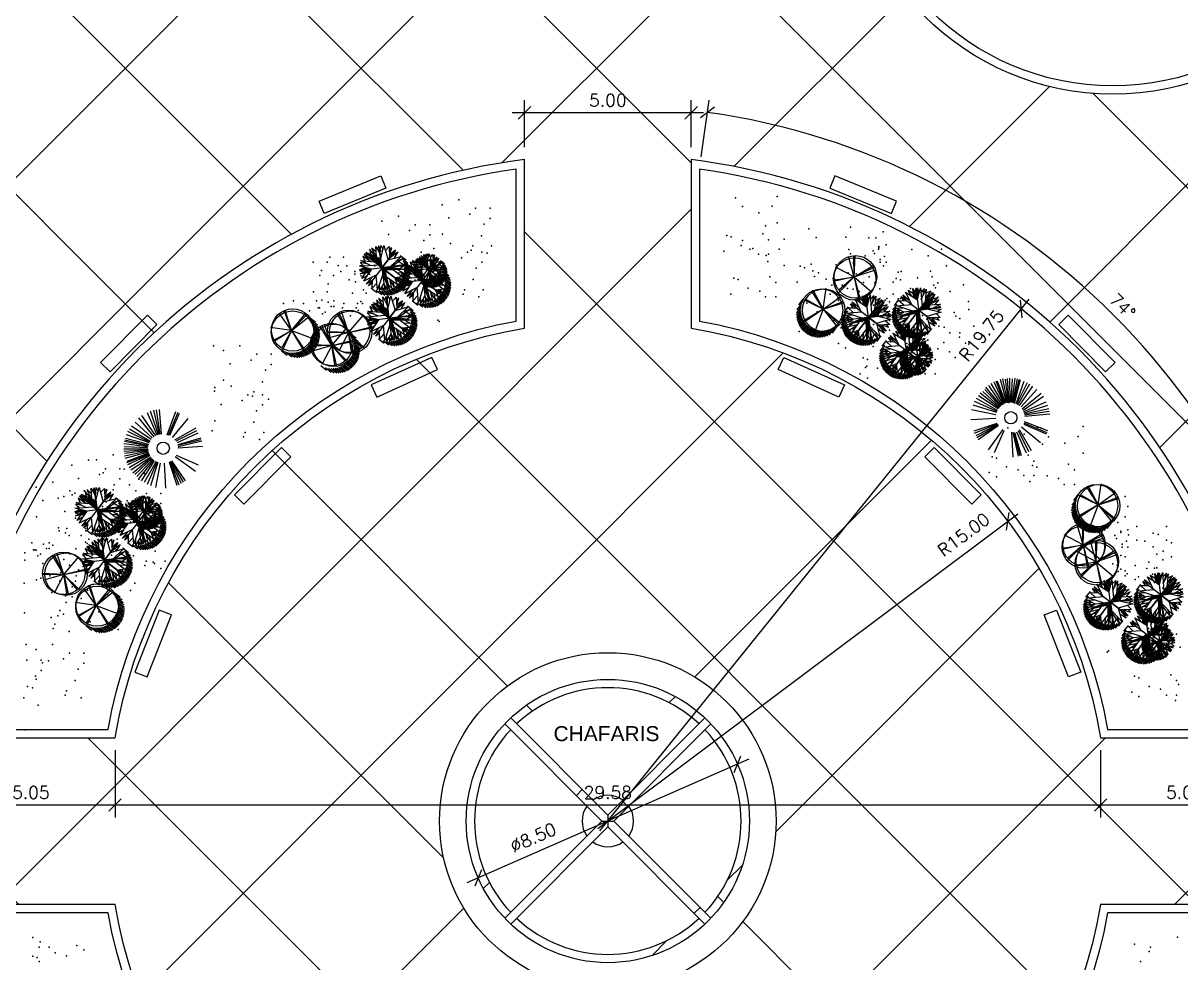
# Model space of a CAD drawing. Header units: millimetres. Extents: x 71 to 407, y 12 to 405.
# Drawn here: x 244.83 to 279.57, y 162.78 to 190.97 of the extents above; entities that cross this region are included whole.
import ezdxf

# ---------------------------------------------------------------- set-up
doc = ezdxf.new("R2010")
doc.units = ezdxf.units.MM
doc.header["$LTSCALE"] = 0.25
for name, color, linetype in [('BANCOS', 21, 'Continuous'), ('canteiro', 4, 'Continuous'), ('COTA', 240, 'Continuous'), ('GRAMA', 3, 'Continuous'), ('PISO-CONCRETO', 8, 'Continuous'), ('pisos-concreto', 9, 'Continuous'), ('TEXTO1', 7, 'Continuous')]:
    doc.layers.add(name, color=color, linetype=linetype)
doc.layers.add('PLANTS', color=3, linetype='Continuous', lineweight=25)
doc.layers.add('SHADOWS', color=108, linetype='Continuous', lineweight=25)
doc.styles.get("Standard").update_dxf_attribs({"font": 'romans.shx'})
doc.styles.add('TECHNICLIGHT', font='arial.ttf')
doc.dimstyles.new('250', dxfattribs={"dimscale": 2.5, "dimtxt": 0.15, "dimasz": 0.15, "dimexe": 0.15, "dimexo": 0.15, "dimgap": 0.075, "dimtad": 1, "dimzin": 4, "dimdsep": 46, "dimtxsty": 'Standard', "dimblk1": 'OBLIQUE', "dimblk2": 'OBLIQUE', "dimsah": 1, "dimcen": 0.09, "dimdle": 0.15, "dimclrd": 256, "dimclre": 256, "dimclrt": 7, "dimadec": 0, "dimazin": 0, "dimtfac": 1, "dimtmove": 2, "dimatfit": 3, "dimldrblk": 'ORIGIN', "dimfxl": 1, "dimtolj": 1, "dimtzin": 4, "dimlwd": -1, "dimarcsym": 0})
pattern_1 = [(45, (311.532, 147.1925), (-3.53553, 3.53553), []), (135, (311.532, 147.1925), (-3.53553, -3.53553), [])]

# ---------------------------------------------------------------- blocks, each defined once
blk = doc.blocks.new('B')
at = {"layer": 'BANCOS'}
blk.add_lwpolyline([(-1, 0), (1, 0), (1, 0.4), (-1, 0.4)], close=True, dxfattribs=at)
blk = doc.blocks.new('*X30')
at = {"color": 0}
for p, q in [((7.996, 13.281), (8.158, 13.281)), ((8.071, 13.25), (8.233, 13.25)), ((8.124, 13.219), (8.286, 13.219)), ((8.165, 13.188), (8.327, 13.188)), ((8.199, 13.156), (8.361, 13.156)), ((8.227, 13.125), (8.389, 13.125)), ((8.251, 13.094), (8.413, 13.094)), ((8.271, 13.062), (8.433, 13.062)), ((8.289, 13.031), (8.45, 13.031)), ((8.303, 13), (8.465, 13)), ((8.315, 12.969), (8.477, 12.969)), ((8.325, 12.938), (8.487, 12.938)), ((8.332, 12.906), (8.494, 12.906)), ((8.338, 12.875), (8.499, 12.875)), ((8.309, 12.625), (8.471, 12.625)), ((8.32, 12.656), (8.482, 12.656)), ((8.328, 12.688), (8.49, 12.688)), ((8.335, 12.719), (8.497, 12.719)), ((8.339, 12.75), (8.501, 12.75)), ((8.341, 12.844), (8.503, 12.844)), ((8.342, 12.812), (8.504, 12.812)), ((8.342, 12.781), (8.504, 12.781)), ((8.097, 12.375), (8.259, 12.375)), ((8.144, 12.406), (8.305, 12.406)), ((8.181, 12.438), (8.343, 12.438)), ((8.212, 12.469), (8.374, 12.469)), ((8.238, 12.5), (8.4, 12.5)), ((8.261, 12.531), (8.422, 12.531)), ((8.28, 12.562), (8.441, 12.562)), ((8.295, 12.594), (8.457, 12.594)), ((7.927, 12.312), (8.088, 12.312)), ((8.035, 12.344), (8.196, 12.344))]:
    blk.add_line(p, q, dxfattribs=at)
blk = doc.blocks.new('SHADOW1')
blk.add_blockref('*X30', (-7.842, -12.805))
blk = doc.blocks.new('T25C')
at = {"color": 251, "linetype": 'Continuous'}
for p, q in [((-0.246, 0.131), (-0.402, 0.306)), ((-0.402, 0.306), (-0.217, 0.224)), ((0.35, 0.363), (-0.354, -0.341)), ((-0.005, 0.012), (-0.352, 0.358)), ((-0.352, 0.358), (0.349, -0.343)), ((-0.351, 0.358), (-0.335, 0.277)), ((-0.217, 0.224), (-0.326, 0.388)), ((-0.326, 0.388), (-0.235, 0.347)), ((-0.148, 0.155), (-0.272, 0.428)), ((-0.272, 0.428), (-0.001, 0.231)), ((-0.175, 0.358), (-0.162, 0.481)), ((-0.162, 0.481), (-0.002, 0.288)), ((-0.101, 0.498), (-0.12, 0.431)), ((-0.047, 0.343), (-0.101, 0.498)), ((-0.002, 0.503), (-0.047, 0.343)), ((-0.003, 0.01), (-0.003, 0.503)), ((-0.003, 0.503), (-0.003, -0.486)), ((-0.003, 0.01), (0.35, 0.363)), ((-0.002, 0.288), (0.062, 0.504)), ((0.031, 0.399), (-0.002, 0.503)), ((-0.002, 0.231), (0.183, 0.472)), ((0.062, 0.504), (0.079, 0.336)), ((0.416, 0.282), (0.077, 0.009)), ((0.183, 0.472), (0.129, 0.142)), ((0.158, 0.317), (0.24, 0.446)), ((0.24, 0.446), (0.161, 0.173)), ((0.161, 0.173), (0.367, 0.345)), ((0.352, 0.365), (0.21, 0.344)), ((0.367, 0.345), (0.326, 0.238)), ((-0.5, 0.028), (-0.426, 0.061)), ((-0.228, 0.009), (-0.5, 0.028)), ((0.497, 0.009), (-0.498, 0.009)), ((-0.497, 0.073), (-0.148, 0.155)), ((-0.115, 0.009), (-0.497, 0.073)), ((-0.427, 0.022), (-0.495, 0.009)), ((-0.495, 0.009), (-0.291, -0.032)), ((-0.261, 0.128), (-0.475, 0.168)), ((-0.475, 0.168), (-0.385, 0.099)), ((-0.475, -0.149), (-0.228, 0.009)), ((-0.321, 0.215), (-0.454, 0.219)), ((-0.454, 0.219), (-0.261, 0.128)), ((-0.419, -0.266), (-0.115, 0.009)), ((-0.107, 0.016), (-0.027, 0.012)), ((-0.002, 0.009), (-0.005, 0.012)), ((-0.002, 0.009), (-0.003, 0.01)), ((-0.002, 0.009), (0.497, 0.009)), ((0.077, 0.009), (0.414, -0.268)), ((0.228, 0.13), (0.483, 0.129)), ((0.303, 0.191), (0.454, 0.212)), ((0.454, 0.212), (0.332, 0.13)), ((0.483, 0.129), (0.357, 0.009)), ((0.357, 0.009), (0.491, -0.075)), ((0.396, 0.046), (0.495, 0.059)), ((0.498, 0.011), (0.396, 0.046)), ((0.498, 0.005), (0.428, -0.028)), ((0.495, 0.059), (0.436, 0.084)), ((-0.291, -0.032), (-0.498, -0.042)), ((-0.498, -0.042), (-0.395, -0.098)), ((-0.239, -0.104), (-0.475, -0.149)), ((-0.324, -0.12), (-0.461, -0.187)), ((-0.461, -0.187), (-0.35, -0.204)), ((-0.167, -0.154), (-0.419, -0.266)), ((-0.219, -0.206), (-0.371, -0.327)), ((-0.371, -0.327), (-0.324, -0.224)), ((-0.302, -0.39), (-0.219, -0.206)), ((-0.159, -0.253), (-0.302, -0.39)), ((-0.141, -0.471), (-0.167, -0.154)), ((-0.003, -0.195), (-0.141, -0.471)), ((0.219, -0.439), (-0.003, -0.195)), ((0.414, -0.268), (0.097, -0.09)), ((0.097, -0.09), (0.219, -0.439)), ((0.491, -0.075), (0.195, -0.088)), ((0.386, -0.307), (0.238, -0.231)), ((0.238, -0.231), (0.263, -0.415)), ((0.469, -0.158), (0.278, -0.085)), ((0.278, -0.085), (0.442, -0.221)), ((0.28, -0.193), (0.386, -0.307)), ((0.442, -0.221), (0.327, -0.198)), ((0.376, -0.08), (0.469, -0.158)), ((-0.354, -0.342), (-0.265, -0.307)), ((-0.21, -0.449), (-0.225, -0.316)), ((-0.154, -0.316), (-0.21, -0.449)), ((-0.057, -0.488), (-0.05, -0.288)), ((-0.003, -0.336), (-0.057, -0.488)), ((0.101, -0.48), (-0.003, -0.336)), ((0.035, -0.388), (-0.003, -0.491)), ((0.117, -0.327), (0.101, -0.48)), ((0.263, -0.415), (0.174, -0.31)), ((0.35, -0.345), (0.251, -0.322)), ((0.251, -0.322), (0.321, -0.372)), ((0.321, -0.372), (0.257, -0.367)), ((0.319, -0.273), (0.35, -0.345))]:
    blk.add_line(p, q, dxfattribs=at)
at = {"color": 122, "linetype": 'Continuous'}
for p, q in [((0.129, 0.142), (0.416, 0.282)), ((-0.151, 0.142), (-0.44, 0.072)), ((-0.44, 0.072), (-0.107, 0.016)), ((-0.149, 0.13), (-0.377, 0.076)), ((-0.377, 0.076), (-0.116, 0.022)), ((-0.144, 0.113), (-0.32, 0.075)), ((-0.32, 0.075), (-0.079, 0.028)), ((-0.144, 0.098), (-0.263, 0.078)), ((-0.263, 0.078), (-0.099, 0.041)), ((-0.144, 0.086), (-0.21, 0.076)), ((-0.21, 0.076), (-0.122, 0.057)), ((-0.142, 0.075), (-0.162, 0.07)), ((-0.029, 0.018), (-0.151, 0.142)), ((-0.027, 0.012), (-0.149, 0.13)), ((-0.062, 0.017), (-0.144, 0.113)), ((-0.079, 0.028), (-0.144, 0.098)), ((-0.099, 0.041), (-0.144, 0.086)), ((-0.122, 0.057), (-0.142, 0.075)), ((-0.116, 0.022), (-0.062, 0.017)), ((0.012, 0.003), (0.108, -0.087)), ((0.02, 0.015), (0.145, 0.144)), ((0.075, 0.003), (0.025, 0.001)), ((0.025, 0.001), (0.109, -0.084)), ((0.028, 0.014), (0.151, 0.133)), ((0.07, 0.013), (0.028, 0.014)), ((0.049, 0.02), (0.152, 0.126)), ((0.07, 0.019), (0.049, 0.02)), ((0.236, 0.164), (0.065, 0.021)), ((0.065, 0.021), (0.154, 0.12)), ((0.344, 0.235), (0.07, 0.013)), ((0.301, 0.205), (0.07, 0.019)), ((0.363, -0.232), (0.075, 0.003)), ((0.193, 0.136), (0.109, 0.062)), ((0.109, 0.062), (0.15, 0.115)), ((0.145, 0.144), (0.344, 0.235)), ((0.151, 0.133), (0.301, 0.205)), ((0.152, 0.126), (0.236, 0.164)), ((0.154, 0.12), (0.193, 0.136)), ((-0.35, -0.303), (-0.214, -0.184)), ((-0.338, -0.281), (-0.254, -0.21)), ((-0.32, -0.237), (-0.338, -0.281)), ((-0.214, -0.184), (-0.32, -0.237)), ((-0.254, -0.21), (-0.315, -0.248)), ((-0.274, -0.353), (-0.208, -0.218)), ((-0.167, -0.244), (-0.274, -0.353)), ((-0.244, -0.307), (-0.207, -0.226)), ((-0.172, -0.239), (-0.244, -0.307)), ((-0.183, -0.235), (-0.224, -0.281)), ((-0.224, -0.281), (-0.209, -0.239)), ((-0.195, -0.235), (-0.211, -0.25)), ((-0.21, -0.214), (-0.167, -0.168)), ((-0.209, -0.239), (-0.195, -0.228)), ((-0.208, -0.218), (-0.179, -0.196)), ((-0.207, -0.226), (-0.19, -0.214)), ((-0.195, -0.228), (-0.195, -0.235)), ((-0.19, -0.214), (-0.183, -0.235)), ((-0.179, -0.196), (-0.172, -0.239)), ((-0.167, -0.168), (-0.167, -0.244)), ((0.075, -0.005), (0.048, -0.006)), ((0.048, -0.006), (0.116, -0.08)), ((0.079, -0.012), (0.062, -0.016)), ((0.062, -0.016), (0.12, -0.078)), ((0.078, -0.02), (0.072, -0.025)), ((0.072, -0.025), (0.128, -0.076)), ((0.3, -0.189), (0.075, -0.005)), ((0.171, -0.101), (0.078, -0.02)), ((0.225, -0.14), (0.079, -0.012)), ((0.108, -0.087), (0.363, -0.232)), ((0.109, -0.084), (0.3, -0.189)), ((0.116, -0.08), (0.225, -0.14)), ((0.12, -0.078), (0.171, -0.101))]:
    blk.add_line(p, q, dxfattribs=at)
blk = doc.blocks.new('T41')
at = {"color": 86, "linetype": 'Continuous'}
for p, q in [((0.004, 0.005), (-0.195, 0.432)), ((0.004, 0.005), (-0.082, 0.469)), ((0.004, 0.005), (-0.054, 0.475)), ((0.004, 0.005), (0.382, 0.324)), ((0.004, 0.005), (0.407, 0.292)), ((0.004, 0.005), (-0.443, 0.154)), ((-0.442, -0.144), (0.004, 0.005)), ((0.004, 0.005), (-0.435, -0.172)), ((0.004, 0.005), (-0.285, -0.343)), ((0.004, 0.005), (-0.285, -0.401)), ((0.004, 0.005), (0.442, 0.238)), ((0.004, 0.005), (0.437, -0.256)), ((0.004, 0.005), (0.212, -0.469)), ((0.004, 0.005), (0.186, -0.48))]:
    blk.add_line(p, q, dxfattribs=at)
at = {"color": 3, "linetype": 'Continuous'}
for centre in [(0.018, -0.039), (0.029, 0.01)]:
    blk.add_circle(centre, 0.472, dxfattribs=at)
blk = doc.blocks.new('T34A')
at = {"color": 91, "linetype": 'Continuous'}
for p, q in [((-0.076, 0.182), (-0.233, 0.446)), ((-0.071, 0.189), (-0.207, 0.461)), ((-0.056, 0.186), (-0.181, 0.472)), ((-0.053, 0.193), (-0.15, 0.492)), ((-0.044, 0.198), (-0.124, 0.494)), ((0.018, 0.205), (0.023, 0.524)), ((0.068, 0.202), (0.148, 0.506)), ((0.095, 0.188), (0.207, 0.48)), ((0.109, 0.186), (0.251, 0.463)), ((-0.126, 0.129), (-0.369, 0.33)), ((0.119, 0.18), (0.286, 0.434)), ((0.14, 0.169), (0.32, 0.409)), ((0.149, 0.157), (0.353, 0.383)), ((0.159, 0.148), (0.371, 0.351)), ((0.169, 0.137), (0.396, 0.324)), ((0.177, 0.128), (0.422, 0.307)), ((-0.14, 0.116), (-0.411, 0.253)), ((0.182, 0.118), (0.442, 0.269)), ((0.191, 0.1), (0.463, 0.238)), ((0.198, 0.081), (0.491, 0.171)), ((0.199, 0.089), (0.481, 0.2)), ((0.206, 0.067), (0.489, 0.154)), ((-0.166, 0.022), (-0.48, 0.023)), ((-0.171, 0.005), (-0.474, -0.047)), ((0.203, 0.026), (0.516, 0.027)), ((0.21, 0.054), (0.509, 0.116)), ((0.21, 0.042), (0.513, 0.088)), ((0.211, 0), (0.507, -0.033)), ((0.213, 0.015), (0.516, -0.002)), ((0.215, 0.035), (0.51, 0.052)), ((-0.172, -0.018), (-0.467, -0.085)), ((-0.169, -0.009), (-0.463, -0.064)), ((-0.166, -0.045), (-0.435, -0.148)), ((-0.15, -0.065), (-0.42, -0.18)), ((-0.137, -0.078), (-0.412, -0.215)), ((-0.107, -0.112), (-0.319, -0.339)), ((-0.074, -0.141), (-0.214, -0.414)), ((-0.058, -0.144), (-0.197, -0.424)), ((0.103, -0.145), (0.263, -0.411)), ((0.121, -0.134), (0.303, -0.384)), ((0.148, -0.124), (0.352, -0.333)), ((0.163, -0.103), (0.399, -0.287)), ((0.177, -0.08), (0.43, -0.25)), ((0.187, -0.069), (0.449, -0.22)), ((0.188, -0.061), (0.47, -0.179)), ((0.195, -0.041), (0.486, -0.136)), ((0.205, -0.03), (0.495, -0.117)), ((0.208, -0.022), (0.502, -0.097)), ((0.213, -0.012), (0.511, -0.068)), ((-0.042, -0.149), (-0.171, -0.435)), ((0.027, -0.16), (0.036, -0.476)), ((0.044, -0.163), (0.072, -0.471)), ((0.055, -0.158), (0.106, -0.468)), ((0.069, -0.154), (0.147, -0.461)), ((0.084, -0.152), (0.189, -0.442))]:
    blk.add_line(p, q, dxfattribs=at)
at = {"color": 1, "linetype": 'Continuous'}
blk.add_circle((0.018, 0.017), 0.0777, dxfattribs=at)
blk = doc.blocks.new('_OBLIQUE')
at = {"color": 0, "linetype": 'ByBlock'}
blk.add_line((-0.5, -0.5), (0.5, 0.5), dxfattribs=at)
blk = doc.blocks.new('*D44')
at = {"layer": 'COTA', "lineweight": -2}
for p, q in [((242.532, 169.161), (242.532, 167.143)), ((247.585, 169.161), (247.585, 167.143))]:
    blk.add_line(p, q, dxfattribs=at)
at = {"layer": 'COTA'}
blk.add_line((242.157, 167.518), (247.96, 167.518), dxfattribs=at)
at = {"layer": 'DEFPOINTS', "color": 0}
for p in [(242.532, 169.536), (247.585, 169.536), (247.585, 167.518)]:
    blk.add_point(p, dxfattribs=at)
at = {"layer": 'COTA', "xscale": 0.375, "yscale": 0.375, "zscale": 0.375, "rotation": 180}
blk.add_blockref('_OBLIQUE', (242.532, 167.518), dxfattribs=at)
at = {"layer": 'COTA', "xscale": 0.375, "yscale": 0.375, "zscale": 0.375}
blk.add_blockref('_OBLIQUE', (247.585, 167.518), dxfattribs=at)
at = {"layer": 'COTA', "color": 7, "insert": (245.058, 167.893), "char_height": 0.375, "attachment_point": 5}
blk.add_mtext('\\A1;5.05', dxfattribs=at)
blk = doc.blocks.new('_Origin')
at = {"color": 0, "linetype": 'ByBlock', "lineweight": -2}
blk.add_line((0, 0), (-1, 0), dxfattribs=at)
blk.add_circle((0, 0), 0.5, dxfattribs=at)
blk = doc.blocks.new('*D45')
at = {"layer": 'COTA', "lineweight": -2}
for p, q in [((247.585, 169.161), (247.585, 167.143)), ((277.165, 169.161), (277.165, 167.143))]:
    blk.add_line(p, q, dxfattribs=at)
at = {"layer": 'COTA'}
blk.add_line((247.21, 167.518), (277.54, 167.518), dxfattribs=at)
at = {"layer": 'DEFPOINTS', "color": 0}
for p in [(247.585, 169.536), (277.165, 169.536), (277.165, 167.518)]:
    blk.add_point(p, dxfattribs=at)
at = {"layer": 'COTA', "xscale": 0.375, "yscale": 0.375, "zscale": 0.375, "rotation": 180}
blk.add_blockref('_OBLIQUE', (247.585, 167.518), dxfattribs=at)
at = {"layer": 'COTA', "xscale": 0.375, "yscale": 0.375, "zscale": 0.375}
blk.add_blockref('_OBLIQUE', (277.165, 167.518), dxfattribs=at)
at = {"layer": 'COTA', "color": 7, "insert": (262.375, 167.893), "char_height": 0.375, "attachment_point": 5}
blk.add_mtext('\\A1;29.58', dxfattribs=at)
blk = doc.blocks.new('*D46')
at = {"layer": 'COTA', "lineweight": -2}
for p, q in [((277.165, 169.161), (277.165, 167.143)), ((282.218, 169.161), (282.218, 167.143))]:
    blk.add_line(p, q, dxfattribs=at)
at = {"layer": 'COTA'}
blk.add_line((276.79, 167.518), (282.593, 167.518), dxfattribs=at)
at = {"layer": 'DEFPOINTS', "color": 0}
for p in [(277.165, 169.536), (282.218, 169.536), (282.218, 167.518)]:
    blk.add_point(p, dxfattribs=at)
at = {"layer": 'COTA', "xscale": 0.375, "yscale": 0.375, "zscale": 0.375, "rotation": 180}
blk.add_blockref('_OBLIQUE', (277.165, 167.518), dxfattribs=at)
at = {"layer": 'COTA', "xscale": 0.375, "yscale": 0.375, "zscale": 0.375}
blk.add_blockref('_OBLIQUE', (282.218, 167.518), dxfattribs=at)
at = {"layer": 'COTA', "color": 7, "insert": (279.692, 167.893), "char_height": 0.375, "attachment_point": 5}
blk.add_mtext('\\A1;5.05', dxfattribs=at)
blk = doc.blocks.new('*D103')
at = {"layer": 'COTA'}
blk.add_line((262.139, 166.744), (275.021, 182.691), dxfattribs=at)
at = {"layer": 'DEFPOINTS', "color": 0}
for p in [(274.785, 182.4), (262.375, 167.036)]:
    blk.add_point(p, dxfattribs=at)
at = {"layer": 'COTA', "xscale": 0.375, "yscale": 0.375, "zscale": 0.375, "rotation": 51.07032603666038}
blk.add_blockref('_OBLIQUE', (274.785, 182.4), dxfattribs=at)
at = {"layer": 'COTA', "color": 7, "insert": (273.591, 181.606), "char_height": 0.375, "attachment_point": 5, "rotation": 51.0703}
blk.add_mtext('\\A1;R19.75', dxfattribs=at)
blk = doc.blocks.new('*D104')
at = {"layer": 'COTA'}
blk.add_line((262.075, 166.811), (274.681, 176.253), dxfattribs=at)
at = {"layer": 'DEFPOINTS', "color": 0}
for p in [(274.381, 176.028), (262.375, 167.036)]:
    blk.add_point(p, dxfattribs=at)
at = {"layer": 'COTA', "xscale": 0.375, "yscale": 0.375, "zscale": 0.375, "rotation": 36.8335396063968}
blk.add_blockref('_OBLIQUE', (274.381, 176.028), dxfattribs=at)
at = {"layer": 'COTA', "color": 7, "insert": (273.054, 175.628), "char_height": 0.375, "attachment_point": 5, "rotation": 36.8335}
blk.add_mtext('\\A1;R15.00', dxfattribs=at)
blk = doc.blocks.new('*D105')
at = {"layer": 'COTA'}
blk.add_line((266.611, 168.893), (258.139, 165.178), dxfattribs=at)
at = {"layer": 'DEFPOINTS', "color": 0}
for p in [(266.267, 168.742), (258.483, 165.329)]:
    blk.add_point(p, dxfattribs=at)
at = {"layer": 'COTA', "xscale": 0.375, "yscale": 0.375, "zscale": 0.375}
for p, rotation in [((266.267, 168.742), 23.67555963616519), ((258.483, 165.329), 203.6755596361652)]:
    blk.add_blockref('_OBLIQUE', p, dxfattribs=dict(at, rotation=rotation))
at = {"layer": 'COTA', "color": 7, "insert": (260.134, 166.54), "char_height": 0.375, "attachment_point": 5, "rotation": 23.6756}
blk.add_mtext('\\A1;∅8.50', dxfattribs=at)
blk = doc.blocks.new('*D113')
at = {"layer": 'COTA'}
for p, q in [((265.177, 186.965), (265.417, 188.667)), ((282.304, 169.838), (284.006, 170.077))]:
    blk.add_line(p, q, dxfattribs=at)
blk.add_arc((262.375, 167.036), 21.469, 8.0039, 81.9961, dxfattribs=at)
at = {"layer": 'DEFPOINTS', "color": 0}
for p in [(265.125, 186.593), (280.448, 178.624), (281.933, 169.786), (262.375, 167.036)]:
    blk.add_point(p, dxfattribs=at)
at = {"layer": 'COTA', "xscale": 0.375, "yscale": 0.375, "zscale": 0.375}
for p, rotation in [((265.364, 188.295), 171.9960999836703), ((283.635, 170.025), 278.0039000163299)]:
    blk.add_blockref('_OBLIQUE', p, dxfattribs=dict(at, rotation=rotation))
at = {"layer": 'COTA', "color": 7, "insert": (277.821, 182.482), "char_height": 0.375, "attachment_point": 5, "rotation": 315}
blk.add_mtext('\\A1;74°', dxfattribs=at)
blk = doc.blocks.new('*D114')
at = {"layer": 'COTA'}
for p, q in [((282.304, 164.233), (284.006, 163.994)), ((265.177, 147.107), (265.417, 145.405))]:
    blk.add_line(p, q, dxfattribs=at)
blk.add_arc((262.375, 167.036), 21.469, 278.0039, 351.9961, dxfattribs=at)
at = {"layer": 'DEFPOINTS', "color": 0}
for p in [(262.375, 167.036), (281.933, 164.286), (273.963, 148.963), (265.125, 147.478)]:
    blk.add_point(p, dxfattribs=at)
at = {"layer": 'COTA', "xscale": 0.375, "yscale": 0.375, "zscale": 0.375}
for p, rotation in [((283.635, 164.046), 81.99609998367006), ((265.364, 145.776), 188.0039000163298)]:
    blk.add_blockref('_OBLIQUE', p, dxfattribs=dict(at, rotation=rotation))
at = {"layer": 'COTA', "color": 7, "insert": (277.291, 152.12), "char_height": 0.375, "attachment_point": 5, "rotation": 45}
blk.add_mtext('\\A1;74°', dxfattribs=at)
blk = doc.blocks.new('*D116')
at = {"layer": 'COTA', "lineweight": -2}
for p, q in [((259.875, 187.254), (259.875, 188.66)), ((264.875, 187.254), (264.875, 188.66))]:
    blk.add_line(p, q, dxfattribs=at)
at = {"layer": 'COTA'}
blk.add_line((265.25, 188.285), (259.5, 188.285), dxfattribs=at)
at = {"layer": 'DEFPOINTS', "color": 0}
for p in [(259.875, 188.285), (259.875, 186.879), (264.875, 186.879)]:
    blk.add_point(p, dxfattribs=at)
at = {"layer": 'COTA', "xscale": 0.375, "yscale": 0.375, "zscale": 0.375, "rotation": 180}
blk.add_blockref('_OBLIQUE', (259.875, 188.285), dxfattribs=at)
at = {"layer": 'COTA', "xscale": 0.375, "yscale": 0.375, "zscale": 0.375}
blk.add_blockref('_OBLIQUE', (264.875, 188.285), dxfattribs=at)
at = {"layer": 'COTA', "color": 7, "insert": (262.375, 188.66), "char_height": 0.375, "attachment_point": 5}
blk.add_mtext('\\A1;5.00', dxfattribs=at)

msp = doc.modelspace()

# ---------------------------------------------------------------- hatches: boundary and pattern name
at = {"layer": 'PISO-CONCRETO'}
h = msp.add_hatch(dxfattribs=at)
h.set_pattern_fill('_USER', color=256, scale=0.5, style=0, double=1, pattern_type=0)
h.set_pattern_definition([(0, (311.53186, 147.1925), (0, 0.5), []), (90, (311.53186, 147.1925), (-0.5, 3e-17), [])])
edge = h.paths.add_edge_path()
edge.add_arc((378.032, 149.693), 7.5, 270, 360)
edge.add_line((385.532, 149.693), (385.532, 253.993))
edge.add_arc((378.032, 253.993), 7.5, 0, 90)
edge.add_line((378.032, 261.493), (245.032, 261.493))
edge.add_arc((245.032, 253.993), 7.5, 90, 180)
edge.add_line((237.532, 253.993), (237.532, 149.693))
edge.add_arc((245.032, 149.693), 7.5, 180, 270)
edge.add_line((245.032, 142.193), (378.032, 142.193))
edge = h.paths.add_edge_path(flags=16)
edge.add_arc((378.032, 149.693), 2.5, 270, 360)
edge.add_line((380.532, 149.693), (380.532, 253.993))
edge.add_arc((378.032, 253.993), 2.5, 0, 90)
edge.add_line((378.032, 256.493), (245.032, 256.493))
edge.add_arc((245.032, 253.993), 2.5, 90, 180)
edge.add_line((242.532, 253.993), (242.532, 149.693))
edge.add_arc((245.032, 149.693), 2.5, 180, 270)
edge.add_line((245.032, 147.193), (378.032, 147.193))
at = {"layer": 'pisos-concreto'}
h = msp.add_hatch(dxfattribs=at)
h.set_pattern_fill('_USER', color=256, scale=5, angle=45, style=0, double=1, pattern_type=0)
h.set_pattern_definition(pattern_1)
h.paths.add_polyline_path([(363.032, 221.702, 0.319198), (375.322, 233.993), (380.375, 233.993, -0.170799), (374.437, 222.118), (380.532, 222.118), (380.532, 253.993, 0.414214), (378.032, 256.493), (372.338, 256.493), (372.338, 252.636, -0.206358), (380.375, 238.993), (375.322, 238.993, 0.319198), (363.032, 251.283), (363.032, 256.336, -0.127213), (372.338, 252.636), (372.338, 256.493), (360.532, 256.493), (360.532, 241.543, -0.414214), (365.582, 236.493, -1), (355.482, 236.493, -0.414214), (360.532, 241.543), (360.532, 256.493), (351.754, 256.493), (351.754, 254.463, -0.082452), (358.032, 256.336), (358.032, 251.283, 0.319198), (345.742, 238.993), (340.689, 238.993, -0.252967), (351.754, 254.463), (351.754, 256.493), (331.826, 256.493), (331.826, 251.961, -0.378826), (335.557, 247.743, -1), (327.057, 247.743, -0.450509), (331.826, 251.961), (331.826, 256.493), (321.925, 256.493, 0.098776), (308.175, 253.329), (308.175, 247.753, -0.068045), (316.048, 250.725), (316.717, 247.8, -0.014968), (318.365, 248.126), (318.858, 245.167, 0.182114), (303.573, 236.304), (301.25, 238.202, -0.014968), (302.351, 239.47), (300.145, 241.504, -0.082452), (308.175, 247.753), (308.175, 253.329, 0.161455), (291.463, 237.972), (272.943, 256.493), (251.768, 256.493, -0.220092), (258.808, 253.236), (256.902, 251.618, 1), (246.634, 242.894), (244.729, 241.276, -0.177903), (242.532, 247.256), (242.532, 229.122), (244.735, 229.122), (244.144, 229.712), (264.863, 250.43), (289.611, 225.681), (268.893, 204.963), (244.735, 229.122), (242.532, 229.122), (242.532, 200.011), (245.379, 200.011, -0.094039), (245.032, 201.843, -1), (255.032, 201.843, -0.094039), (254.684, 200.011), (270.186, 200.011, -0.657735), (284.878, 200.011), (290.14, 200.011, 0.135728), (286.72, 206.039), (290.256, 209.574, -0.493239), (286.532, 181.254), (284.032, 185.584, 0.335111), (290.14, 200.011), (284.878, 200.011, -0.102155), (285.532, 196.843, -1), (269.532, 196.843, -0.102155), (270.186, 200.011), (254.684, 200.011, -0.681016), (245.379, 200.011), (242.532, 200.011), (242.532, 183.595), (251.16, 183.595, -0.118042), (259.875, 186.879), (259.875, 183.595), (264.875, 183.595), (264.875, 186.879, -0.342564), (282.218, 169.536), (277.165, 169.536, 0.319198), (264.875, 181.826), (264.875, 183.595), (259.875, 183.595), (259.875, 181.826, 0.319198), (247.585, 169.536), (242.532, 169.536), (242.532, 164.536), (247.585, 164.536, 0.319198), (259.875, 152.245), (259.875, 147.193), (264.875, 147.193), (264.875, 152.245, 0.319198), (277.165, 164.536), (282.218, 164.536, -0.168261), (276.422, 152.799), (276.422, 147.193), (301.532, 147.193), (301.532, 167.193), (306.532, 167.193), (306.532, 147.193), (316.532, 147.193), (316.532, 167.193), (321.532, 167.193), (321.532, 147.193), (343.532, 147.193), (343.532, 152.193), (347.155, 152.193), (347.155, 157.666), (345.594, 157.193, -0.243304), (348.934, 175.263), (352.507, 171.69, 0.232179), (350.379, 158.644), (347.155, 157.666), (347.155, 152.193), (349.532, 152.193), (349.532, 147.193), (359.532, 147.193), (359.532, 152.193), (365.532, 152.193), (365.532, 147.193), (378.032, 147.193, 0.414214), (380.532, 149.693), (380.532, 152.193), (375.532, 152.193), (375.532, 158.193), (380.532, 158.193), (380.532, 168.193), (375.532, 168.193), (375.532, 174.193), (380.532, 174.193), (380.532, 180.968), (372.265, 180.968), (370.532, 176.833, 0.259311), (356.042, 175.226), (352.469, 178.799, -0.27058), (372.465, 181.445), (372.265, 180.968), (380.532, 180.968), (380.532, 194.343), (363.032, 194.343), (363.032, 199.343), (380.532, 199.343), (380.532, 204.343), (363.032, 204.343), (363.032, 209.343), (380.532, 209.343), (380.532, 222.118), (374.437, 222.118, -0.16227), (363.032, 216.649)])
h.paths.add_polyline_path([(267.425, 167.036, -1), (257.325, 167.036, -1)], flags=16)
h.paths.add_polyline_path([(266.625, 167.036, -1), (258.125, 167.036, -1)], flags=0)
h.paths.add_polyline_path([(265.29, 169.774, -0.396021), (265.29, 164.297), (262.552, 167.036), (262.375, 167.036), (262.375, 166.859), (265.114, 164.12, -0.396021), (259.636, 164.12), (262.375, 166.859), (262.375, 167.036), (262.198, 167.036), (259.46, 164.297, -0.396021), (259.46, 169.774), (262.198, 167.036), (262.375, 167.036), (262.375, 167.212), (259.636, 169.951, -0.396021), (265.114, 169.951), (262.375, 167.212), (262.375, 167.036), (262.552, 167.036)], flags=0)
h = msp.add_hatch(dxfattribs=at)
h.set_pattern_fill('_USER', color=256, scale=5, angle=45, style=0, double=1, pattern_type=0)
h.set_pattern_definition(pattern_1)
h.paths.add_polyline_path([(251.16, 183.595), (242.532, 183.595), (242.532, 169.536, -0.215796)])
h = msp.add_hatch(dxfattribs=at)
h.set_pattern_fill('_USER', color=256, scale=5, angle=45, style=0, double=1, pattern_type=0)
h.set_pattern_definition(pattern_1)
h.paths.add_polyline_path([(242.532, 164.536), (242.532, 149.693, 0.414214), (245.032, 147.193), (259.875, 147.193, -0.342564)])
h.paths.add_polyline_path([(276.422, 152.799, -0.164804), (264.875, 147.193), (276.422, 147.193)])

# ---------------------------------------------------------------- linework, layer by layer
for p, q in [((259.283, 169.951), (262.198, 167.036)), ((259.459, 170.128), (262.375, 167.212)), ((262.375, 167.212), (265.291, 170.128)), ((262.552, 167.036), (265.467, 169.951)), ((262.375, 167.212), (262.375, 166.859)), ((259.283, 164.12), (262.198, 167.036)), ((259.459, 163.943), (262.375, 166.859)), ((262.198, 167.036), (262.552, 167.036)), ((262.375, 166.859), (265.291, 163.943)), ((262.552, 167.036), (265.467, 164.12))]:
    msp.add_line(p, q)
for radius in [5.05, 4.25]:
    msp.add_circle((262.375, 167.036), radius)
for radius, start, end in [(4, 46.7908, 133.2092), (4, 136.7908, 223.2092), (4, 316.7908, 43.2092), (0.772, 144.3187, 215.6813), (0.772, 54.3187, 125.6813), (0.772, 324.3187, 35.6813), (0.772, 234.3187, 305.6813), (4, 226.7908, 313.2092)]:
    msp.add_arc((262.375, 167.036), radius, start, end)
at = {"layer": 'canteiro'}
for points in [[(259.875, 181.826), (259.875, 186.879, 0.342564), (242.532, 169.536), (247.585, 169.536, -0.319198)], [(259.625, 182.036), (259.625, 186.593, 0.334557), (242.817, 169.786), (247.375, 169.786, -0.311572)], [(264.875, 186.879), (264.875, 181.826, -0.319198), (277.165, 169.536), (282.218, 169.536, 0.342564)], [(265.125, 186.593), (265.125, 182.036, -0.311572), (277.375, 169.786), (281.933, 169.786, 0.334557)], [(247.585, 164.536), (242.532, 164.536, 0.342564), (259.875, 147.193), (259.875, 152.245, -0.319198)], [(282.218, 164.536), (277.165, 164.536, -0.319198), (264.875, 152.245), (264.875, 147.193, 0.342564)], [(247.375, 164.286), (242.817, 164.286, 0.334557), (259.625, 147.478), (259.625, 152.036, -0.311572)], [(281.933, 164.286), (277.375, 164.286, -0.311572), (265.125, 152.036), (265.125, 147.478, 0.334557)]]:
    msp.add_lwpolyline(points, format="xyb", close=True, dxfattribs=at)
for radius in [8, 7.75]:
    msp.add_circle((277.532, 196.843), radius, dxfattribs=at)
at = {"layer": 'GRAMA', "linetype": 'Continuous'}
for p in [(257.901, 185.676), (266.203, 185.733), (267.456, 185.777), (257.404, 185.528), (258.235, 185.246), (258.408, 185.419), (258.842, 185.419), (266.419, 185.473), (266.91, 185.28), (267.307, 185.479), (255.593, 185.034), (256.09, 185.183), (256.597, 184.926), (257.03, 184.926), (257.603, 185.13), (258.668, 184.943), (258.842, 185.116), (267.109, 184.894), (267.456, 184.982), (269.663, 184.852), (255.792, 184.637), (256.423, 184.752), (257.03, 184.622), (257.411, 184.639), (258.582, 184.596), (265.943, 184.606), (266.073, 184.562), (267.026, 184.649), (268.409, 184.807), (268.625, 184.547), (269.514, 184.553), (270.207, 184.538), (270.423, 184.538), (270.64, 184.711), (256.857, 184.449), (257.157, 184.211), (257.654, 184.36), (258.278, 184.163), (258.321, 184.293), (258.885, 184.293), (266.376, 184.302), (266.416, 184.451), (266.633, 184.191), (266.723, 184.215), (267.199, 184.475), (267.521, 184.197), (267.67, 184.496), (269.611, 184.184), (270.499, 184.191), (270.51, 184.277), (270.51, 184.234), (270.727, 184.321), (271.503, 184.184), (272.391, 184.191), (254.032, 183.948), (254.444, 183.948), (255.599, 184.146), (256.77, 184.102), (257.356, 183.814), (257.988, 183.929), (258.161, 184.103), (258.595, 184.103), (258.755, 184.076), (265.856, 184.129), (266.896, 184.042), (267.124, 183.999), (267.18, 183.826), (267.199, 184.042), (269.663, 184.057), (270.102, 183.992), (270.337, 184.147), (270.38, 184.061), (270.553, 183.887), (270.683, 183.974), (271.994, 183.992), (253.535, 183.8), (253.782, 183.553), (253.947, 183.8), (254.279, 183.702), (254.365, 183.518), (254.539, 183.691), (254.777, 183.518), (254.95, 183.691), (254.972, 183.691), (255.384, 183.691), (256.467, 183.669), (256.51, 183.799), (256.725, 183.553), (256.775, 183.752), (256.944, 183.582), (257.074, 183.799), (257.122, 183.702), (257.339, 183.763), (258.421, 183.626), (258.595, 183.799), (267.67, 183.701), (268.149, 183.68), (268.279, 183.637), (268.48, 183.739), (268.532, 183.541), (268.697, 183.479), (269.232, 183.723), (269.405, 183.55), (269.585, 183.485), (269.734, 183.784), (270.553, 183.8), (270.648, 183.694), (270.727, 183.8), (271.086, 183.499), (271.174, 183.526), (272.062, 183.532), (272.54, 183.694), (253.734, 183.402), (253.981, 183.155), (254.145, 183.402), (254.612, 183.271), (254.786, 183.444), (254.799, 183.215), (254.972, 183.388), (255.21, 183.215), (255.219, 183.444), (255.219, 183.141), (255.384, 183.388), (256.594, 183.266), (256.626, 183.354), (257.164, 183.323), (258.335, 183.279), (266.156, 183.324), (266.286, 183.281), (267.239, 183.367), (267.413, 183.194), (268.062, 183.203), (268.582, 183.376), (268.929, 183.29), (269.102, 183.116), (269.134, 183.317), (269.188, 183.287), (269.264, 183.274), (269.405, 183.116), (269.832, 183.455), (270.049, 183.194), (270.217, 183.36), (270.391, 183.187), (270.937, 183.201), (271.027, 183.317), (271.157, 183.274), (271.665, 183.333), (272.11, 183.36), (272.162, 183.114), (272.283, 183.187), (273.05, 183.12), (253.541, 182.911), (253.953, 182.911), (254.712, 182.868), (255.046, 182.968), (255.124, 182.868), (258.031, 182.846), (258.074, 182.976), (258.638, 182.976), (266.07, 182.847), (266.59, 183.02), (266.936, 182.934), (269.047, 182.84), (269.567, 183.014), (269.734, 182.989), (269.914, 182.927), (270.54, 183.002), (270.94, 182.84), (271.46, 183.014), (271.807, 182.927), (272.211, 183.035), (272.652, 182.922), (252.637, 182.559), (252.94, 182.646), (253.244, 182.559), (253.634, 182.646), (253.677, 182.429), (253.721, 182.429), (253.788, 182.665), (253.981, 182.603), (254.068, 182.473), (254.154, 182.646), (254.154, 182.473), (254.409, 182.435), (254.452, 182.565), (254.82, 182.435), (254.864, 182.565), (254.959, 182.621), (255.016, 182.565), (255.427, 182.565), (258.508, 182.76), (267.109, 182.76), (267.413, 182.76), (268.22, 182.612), (268.35, 182.569), (269.264, 182.71), (269.303, 182.655), (269.477, 182.482), (269.858, 182.702), (270.087, 182.753), (270.348, 182.51), (270.391, 182.753), (270.698, 182.658), (270.746, 182.709), (270.828, 182.615), (271.086, 182.704), (271.157, 182.71), (271.781, 182.702), (271.954, 182.528), (271.98, 182.753), (272.283, 182.753), (273.199, 182.624), (253.417, 182.343), (253.417, 182.126), (253.808, 182.256), (253.894, 182.299), (254.656, 182.188), (254.699, 182.318), (254.886, 182.348), (255.133, 182.101), (255.263, 182.318), (255.297, 182.348), (256.398, 182.198), (268.133, 182.135), (268.653, 182.308), (269, 182.222), (269.572, 182.327), (269.702, 182.284), (270.611, 182.181), (270.655, 182.37), (270.829, 182.197), (270.895, 182.212), (271.131, 182.355), (271.477, 182.268), (271.651, 182.095), (271.685, 182.247), (271.815, 182.203), (271.954, 182.095), (272.326, 182.373), (272.768, 182.29), (272.817, 182.181), (272.941, 182.117), (273.214, 182.379), (257.271, 182.064), (257.309, 182.024), (268.122, 181.727), (269.173, 182.048), (269.381, 181.835), (269.477, 182.048), (269.486, 181.85), (269.511, 181.792), (270.005, 182.024), (270.352, 181.937), (270.464, 181.879), (270.516, 181.797), (270.525, 181.763), (270.828, 182.051), (270.829, 181.763), (271.404, 181.803), (271.421, 181.879), (271.598, 181.77), (272.118, 181.943), (272.309, 181.885), (272.465, 181.857), (273.363, 181.883), (269.814, 181.532), (270.161, 181.445), (270.278, 181.557), (270.637, 181.705), (271.007, 181.604), (271.815, 181.64), (271.85, 181.506), (271.912, 181.687), (271.98, 181.463), (272.458, 181.389), (272.638, 181.683), (272.933, 181.549), (272.941, 181.683), (273.106, 181.376), (250.54, 181.297), (250.838, 181.149), (251.335, 181.297), (251.842, 181.04), (252.275, 181.04), (269.294, 181.358), (269.511, 181.228), (270.334, 181.271), (270.637, 181.271), (271.346, 181.361), (271.435, 181.329), (271.553, 181.306), (271.633, 181.23), (271.763, 181.029), (271.832, 181.18), (272.028, 181.055), (272.283, 181.202), (272.629, 181.116), (251.037, 180.751), (251.668, 180.867), (252.275, 180.737), (270.039, 180.93), (270.144, 180.683), (270.169, 180.886), (270.944, 181.012), (271.074, 180.969), (271.122, 180.973), (271.296, 180.8), (271.378, 180.708), (271.782, 180.832), (271.98, 180.899), (272.201, 180.882), (272.803, 180.942), (273.106, 180.942), (252.102, 180.564), (269.953, 180.453), (270.105, 180.646), (270.473, 180.626), (270.819, 180.539), (270.858, 180.535), (270.992, 180.366), (271.074, 180.405), (271.296, 180.366), (271.724, 180.622), (271.843, 180.616), (271.898, 180.448), (272.201, 180.448), (250.584, 180.044), (250.844, 180.26), (251.068, 180.081), (252.015, 180.217), (270.169, 180.323), (250.571, 179.932), (251.401, 179.65), (251.575, 179.824), (251.712, 179.784), (251.755, 179.914), (252.009, 179.824), (252.189, 179.697), (250.77, 179.535), (251.835, 179.347), (252.009, 179.521), (250.578, 179.044), (251.748, 179.001), (250.497, 178.744), (251.488, 178.697), (252.052, 178.697), (274.083, 178.913), (274.383, 178.833), (274.874, 178.641), (275.271, 178.839), (275.383, 178.826), (276.637, 178.871), (251.445, 178.567), (251.922, 178.481), (275.42, 178.343), (275.6, 178.566), (276.091, 178.374), (276.488, 178.573), (247.528, 178.024), (273.907, 177.966), (274.037, 177.922), (274.99, 178.009), (276.637, 178.076), (246.29, 177.71), (246.787, 177.859), (247.031, 177.875), (247.294, 177.602), (247.728, 177.602), (247.861, 177.593), (248.035, 177.767), (248.468, 177.767), (274.34, 177.662), (274.687, 177.576), (275.123, 177.699), (275.163, 177.836), (275.253, 177.656), (276.206, 177.742), (276.38, 177.569), (246.489, 177.313), (247.12, 177.429), (247.23, 177.478), (247.728, 177.299), (248.295, 177.29), (248.468, 177.463), (273.82, 177.489), (274.037, 177.359), (274.86, 177.402), (275.036, 177.222), (275.163, 177.402), (275.556, 177.395), (275.903, 177.309), (245.22, 177.052), (245.717, 177.201), (246.224, 176.944), (246.375, 176.872), (246.657, 176.944), (247.037, 176.987), (247.525, 176.97), (247.554, 177.125), (248.022, 177.119), (248.208, 176.943), (248.529, 176.862), (248.962, 176.862), (276.076, 177.135), (276.38, 177.135), (245.419, 176.655), (245.879, 176.723), (246.05, 176.77), (246.297, 176.822), (246.657, 176.641), (246.882, 176.615), (247.316, 176.615), (247.467, 176.779), (247.724, 176.573), (247.905, 176.51), (247.948, 176.64), (248.355, 176.688), (248.512, 176.64), (248.962, 176.558), (277.899, 176.774), (245.226, 176.164), (246.077, 176.326), (246.484, 176.467), (246.709, 176.441), (247.164, 176.346), (247.207, 176.476), (247.316, 176.311), (247.641, 176.259), (247.771, 176.476), (248.104, 176.214), (248.181, 176.294), (248.23, 176.493), (248.382, 176.424), (248.578, 176.443), (248.789, 176.385), (248.795, 176.504), (277.899, 176.167), (277.985, 176.47), (245.885, 175.835), (246.137, 175.817), (246.397, 176.121), (246.701, 175.817), (247.142, 176.138), (247.531, 176.082), (247.607, 176.065), (248.049, 176.007), (248.081, 176.096), (248.611, 175.956), (248.702, 176.038), (249.045, 175.956), (277.466, 175.993), (277.682, 175.993), (278.251, 175.869), (279.139, 175.876), (245.912, 175.747), (246.094, 175.687), (246.21, 175.598), (246.571, 175.601), (246.707, 175.747), (246.796, 175.488), (247.056, 175.791), (247.199, 175.555), (247.214, 175.489), (247.359, 175.488), (247.647, 175.489), (247.806, 175.667), (248.399, 175.605), (248.438, 175.783), (248.442, 175.735), (248.871, 175.48), (248.876, 175.518), (249.006, 175.735), (249.045, 175.653), (277.596, 175.603), (277.639, 175.516), (277.769, 175.733), (277.769, 175.69), (277.985, 175.777), (278.004, 175.622), (278.742, 175.677), (278.892, 175.629), (245.09, 175.387), (245.133, 175.171), (245.177, 175.171), (245.22, 175.159), (245.437, 175.344), (245.524, 175.214), (245.61, 175.387), (245.61, 175.214), (245.717, 175.308), (246.409, 175.2), (246.702, 175.406), (246.752, 175.358), (247.04, 175.316), (247.229, 175.272), (247.532, 175.125), (247.614, 175.176), (247.647, 175.186), (247.706, 175.298), (248.139, 175.298), (248.785, 175.133), (277.812, 175.343), (277.812, 175.256), (277.942, 175.43), (277.985, 175.256), (278.251, 175.458), (278.495, 175.43), (278.742, 175.265), (279.041, 175.132), (279.139, 175.464), (279.288, 175.379), (244.873, 175.084), (244.873, 174.867), (245.263, 174.997), (245.35, 175.041), (246.05, 174.878), (246.224, 175.051), (246.657, 175.051), (246.901, 175.009), (247.474, 175.013), (247.854, 174.939), (247.966, 174.821), (248.139, 174.995), (248.524, 174.83), (248.727, 174.805), (249.088, 174.83), (277.774, 175.002), (277.904, 174.959), (278.61, 174.798), (278.857, 175.045), (279.031, 174.872), (279.288, 174.967), (245.419, 174.762), (245.956, 174.493), (246.216, 174.709), (246.484, 174.575), (246.657, 174.748), (246.708, 174.518), (247.387, 174.666), (247.879, 174.475), (248.481, 174.7), (248.765, 174.766), (248.958, 174.613), (277.527, 174.755), (277.657, 174.712), (277.687, 174.525), (277.774, 174.59), (277.904, 174.547), (277.961, 174.452), (278.207, 174.699), (278.554, 174.612), (278.727, 174.438), (278.784, 174.625), (278.857, 174.634), (279.031, 174.46), (279.031, 174.438), (244.857, 174.174), (245.226, 174.271), (245.354, 174.323), (245.627, 174.394), (245.925, 174.245), (246.397, 174.228), (246.422, 174.394), (246.929, 174.137), (247.084, 174.233), (247.127, 174.363), (247.362, 174.137), (247.561, 174.146), (247.619, 174.172), (248.183, 174.172), (277.441, 174.278), (277.657, 174.148), (277.687, 174.113), (277.904, 174.395), (278.207, 174.287), (278.307, 174.365), (278.48, 174.191), (278.554, 174.2), (278.784, 174.191), (245.687, 173.893), (245.861, 174.066), (246.094, 173.795), (246.124, 173.848), (246.137, 173.925), (246.294, 174.066), (246.294, 173.763), (246.701, 173.925), (246.755, 173.964), (247.362, 173.834), (247.575, 174.042), (248.052, 173.955), (277.904, 173.983), (278.727, 174.027), (279.031, 174.027), (279.485, 173.811), (246.121, 173.589), (246.571, 173.708), (247.189, 173.661), (244.863, 173.286), (245.671, 173.141), (245.869, 173.193), (245.931, 173.357), (246.034, 173.243), (247.102, 173.314), (245.731, 172.81), (245.774, 172.94), (246.208, 172.723), (246.799, 172.881), (246.842, 173.011), (247.276, 172.794), (247.683, 172.783), (277.537, 173.012), (278.605, 172.817), (278.694, 172.785), (279.008, 172.944), (279.138, 172.901), (278.892, 172.686), (278.922, 172.467), (279.091, 172.636), (279.442, 172.64), (244.915, 172.331), (245.213, 172.182), (245.71, 172.331), (246.217, 172.073), (246.65, 172.073), (277.364, 172.102), (277.403, 172.139), (278.662, 172.247), (279.041, 172.288), (279.102, 172.072), (279.138, 172.337), (279.153, 172.054), (279.55, 172.253), (244.935, 171.86), (245.369, 171.86), (245.412, 171.784), (245.585, 171.841), (246.043, 171.9), (246.65, 171.77), (245.195, 171.383), (245.369, 171.557), (246.477, 171.597), (278.186, 171.38), (278.316, 171.336), (279.269, 171.423), (244.959, 171.077), (245.109, 171.037), (245.219, 171.293), (246.39, 171.25), (278.619, 171.076), (278.965, 170.989), (279.442, 171.25), (279.502, 171.133), (244.848, 170.733), (246.087, 170.817), (246.13, 170.947), (246.564, 170.73), (278.099, 170.903), (278.316, 170.773), (279.139, 170.816), (279.415, 170.656), (279.442, 170.816), (245.282, 170.517), (244.873, 169.777), (245.118, 163.546), (245.334, 163.416), (278.186, 163.341), (279.468, 163.555), (245.118, 162.982), (245.308, 163.255), (245.611, 163.255), (245.785, 163.082), (246.131, 162.995), (246.434, 163.299), (246.651, 163.169), (278.62, 163.124), (278.663, 163.254), (245.248, 162.939), (245.308, 162.822), (278.36, 162.821)]:
    msp.add_point(p, dxfattribs=at)

# ---------------------------------------------------------------- block references
at = {"layer": 'BANCOS', "xscale": -1}
for p, rotation in [((254.786, 185.643), 22.3226103331419), ((248.139, 181.219), 45.24059673180481), ((268.399, 180.169), 335.5162395795571), ((252.158, 177.253), 45.15672039321809), ((275.835, 172.289), 291.4770176535027)]:
    msp.add_blockref('B', p, dxfattribs=dict(at, rotation=rotation))
at = {"layer": 'BANCOS'}
for p, rotation in [((269.964, 185.643), 337.6773896668581), ((276.611, 181.219), 314.7594032681952), ((256.351, 180.169), 24.48376042044298), ((272.592, 177.253), 314.8432796067819), ((248.915, 172.289), 68.52298234649724)]:
    msp.add_blockref('B', p, dxfattribs=dict(at, rotation=rotation))
at = {"layer": 'PLANTS'}
for name, p, xscale, yscale, zscale, rotation in [('T25C', (255.589, 183.62), 1.34999999999995, 1.350000000000051, 1.35, 322.5866353644999), ('T25C', (256.817, 183.247), 1.34999999999995, 1.350000000000051, 1.35, 322.5866353644999), ('T25C', (256.977, 183.592), 0.9112499999998871, 0.9112500000001944, 0.9112500000000001, 322.5866353645029), ('T41', (269.766, 183.354), 1.34999999999989, 1.350000000000051, 1.35, 350.7099999999967), ('T41', (268.835, 182.397), 1.350000000000151, 1.350000000000051, 1.35, 280.3098758809369), ('T25C', (271.701, 182.366), 1.34999999999995, 1.350000000000051, 1.35, 232.5866353644999), ('T25C', (255.804, 182.105), 1.34999999999995, 1.350000000000051, 1.35, 322.5866353644999), ('T25C', (270.186, 182.151), 1.34999999999995, 1.350000000000051, 1.35, 232.5866353644999), ('T41', (252.879, 181.749), 1.350000000000151, 1.350000000000051, 1.35, 10.30987588093688), ('T41', (254.601, 181.686), 1.34999999999989, 1.350000000000051, 1.35, 80.70999999999673), ('T25C', (271.327, 181.138), 1.34999999999995, 1.350000000000051, 1.35, 232.5866353644999), ('T41', (254.094, 181.292), 1.34999999999989, 1.350000000000051, 1.35, 80.70999999999673), ('T25C', (271.672, 180.978), 0.9112499999998871, 0.9112500000001944, 0.9112500000000001, 232.5866353645029), ('T34A', (274.513, 179.096), 2.376000000000184, 2.376000000000204, 2.376, 93.59999999999519), ('T34A', (249.071, 178.264), 2.376000000000184, 2.376000000000204, 2.376, 183.5999999999952), ('T25C', (247.045, 176.361), 1.34999999999995, 1.350000000000051, 1.35, 322.5866353644999), ('T41', (277.088, 176.531), 1.350000000000151, 1.350000000000051, 1.35, 280.3098758809369), ('T25C', (248.272, 175.988), 1.34999999999995, 1.350000000000051, 1.35, 322.5866353644999), ('T25C', (248.433, 176.333), 0.9112499999998871, 0.9112500000001944, 0.9112500000000001, 322.5866353645029), ('T41', (276.631, 175.316), 1.34999999999989, 1.350000000000051, 1.35, 350.7099999999967), ('T25C', (247.26, 174.846), 1.34999999999995, 1.350000000000051, 1.35, 322.5866353644999), ('T41', (277.025, 174.81), 1.34999999999989, 1.350000000000051, 1.35, 350.7099999999967), ('T41', (246.056, 174.427), 1.34999999999989, 1.350000000000051, 1.35, 80.70999999999673), ('T25C', (277.445, 173.607), 1.34999999999995, 1.350000000000051, 1.35, 232.5866353644999), ('T25C', (278.96, 173.821), 1.34999999999995, 1.350000000000051, 1.35, 232.5866353644999), ('T41', (247.014, 173.495), 1.350000000000151, 1.350000000000051, 1.35, 10.30987588093688), ('T25C', (278.586, 172.594), 1.34999999999995, 1.350000000000051, 1.35, 232.5866353644999), ('T25C', (278.931, 172.434), 0.9112499999998871, 0.9112500000001944, 0.9112500000000001, 232.5866353645029)]:
    msp.add_blockref(name, p, dxfattribs=dict(at, xscale=xscale, yscale=yscale, zscale=zscale, rotation=rotation))
at = {"layer": 'SHADOWS'}
for p, xscale, yscale, zscale, rotation in [((255.589, 183.62), 1.349999999999972, 1.350000000000051, 1.35, 322.5871814862792), ((256.977, 183.592), 0.9112500000000223, 0.9112500000001944, 0.9112500000000001, 322.5871814862854), ((256.817, 183.247), 1.349999999999972, 1.350000000000051, 1.35, 322.5871814862792), ((255.804, 182.105), 1.349999999999972, 1.350000000000051, 1.35, 322.5871814862792), ((268.835, 182.397), 1.350000000000002, 1.350000000000051, 1.35, 233.9443498809403), ((270.186, 182.151), 1.349999999999972, 1.350000000000051, 1.35, 232.5871814862792), ((271.701, 182.366), 1.349999999999972, 1.350000000000051, 1.35, 232.5871814862792), ((252.879, 181.749), 1.350000000000002, 1.350000000000051, 1.35, 323.9443498809403), ((254.084, 181.292), 1.350000000000035, 1.350000000000051, 1.35, 321.5316606653534), ((271.327, 181.138), 1.349999999999972, 1.350000000000051, 1.35, 232.5871814862792), ((271.672, 180.978), 0.9112500000000223, 0.9112500000001944, 0.9112500000000001, 232.5871814862855), ((247.045, 176.361), 1.349999999999972, 1.350000000000051, 1.35, 322.5871814862792), ((248.433, 176.333), 0.9112500000000223, 0.9112500000001944, 0.9112500000000001, 322.5871814862854), ((277.088, 176.531), 1.350000000000002, 1.350000000000051, 1.35, 233.9443498809403), ((248.272, 175.988), 1.349999999999972, 1.350000000000051, 1.35, 322.5871814862792), ((247.26, 174.846), 1.349999999999972, 1.350000000000051, 1.35, 322.5871814862792), ((278.96, 173.821), 1.349999999999972, 1.350000000000051, 1.35, 232.5871814862792), ((247.014, 173.495), 1.350000000000002, 1.350000000000051, 1.35, 323.9443498809403), ((277.445, 173.607), 1.349999999999972, 1.350000000000051, 1.35, 232.5871814862792), ((278.586, 172.594), 1.349999999999972, 1.350000000000051, 1.35, 232.5871814862792), ((278.931, 172.434), 0.9112500000000223, 0.9112500000001944, 0.9112500000000001, 232.5871814862855)]:
    msp.add_blockref('SHADOW1', p, dxfattribs=dict(at, xscale=xscale, yscale=yscale, zscale=zscale, rotation=rotation))

# ---------------------------------------------------------------- texts
at = {"layer": 'TEXTO1', "linetype": 'Continuous', "style": 'TECHNICLIGHT'}
msp.add_text('CHAFARIS', height=0.45, dxfattribs=at).set_placement((260.746, 169.433))

# ---------------------------------------------------------------- dimensions: what is measured, and where the dimension line sits
at = {"layer": 'COTA'}
for base, p1, p2, picture, middle in [((259.875, 188.285), (264.875, 186.879), (259.875, 186.879), '*D116', (262.375, 188.66)), ((247.585, 167.518), (242.532, 169.536), (247.585, 169.536), '*D44', (245.058, 167.893)), ((277.165, 167.518), (247.585, 169.536), (277.165, 169.536), '*D45', (262.375, 167.893)), ((282.218, 167.518), (277.165, 169.536), (282.218, 169.536), '*D46', (279.692, 167.893))]:
    dim = msp.add_linear_dim(base=base, p1=p1, p2=p2, dimstyle='250', dxfattribs=at)
    dim.commit()
    dim.dimension.update_dxf_attribs({"geometry": picture, "text_midpoint": middle})
for base, p1, p2, picture, middle in [((280.448, 178.624), (281.933, 169.786), (265.125, 186.593), '*D113', (277.821, 182.482)), ((273.963, 148.963), (281.933, 164.286), (265.125, 147.478), '*D114', (277.291, 152.12))]:
    dim = msp.add_angular_dim_3p(base=base, center=(262.375, 167.036), p1=p1, p2=p2, dimstyle='250', override={"dimdec": 0, "dimazin": 1}, dxfattribs=at)
    dim.commit()
    dim.dimension.update_dxf_attribs({"geometry": picture, "text_midpoint": middle})
for mpoint, picture, middle in [((274.785, 182.4), '*D103', (273.591, 181.606)), ((274.381, 176.028), '*D104', (273.054, 175.628))]:
    dim = msp.add_radius_dim(center=(262.375, 167.036), mpoint=mpoint, dimstyle='250', dxfattribs=at)
    dim.commit()
    dim.dimension.update_dxf_attribs({"geometry": picture, "text_midpoint": middle, "dimtype": 164})
dim = msp.add_diameter_dim_2p(p1=(266.267, 168.742), p2=(258.483, 165.329), dimstyle='250', dxfattribs=at)
dim.commit()
dim.dimension.update_dxf_attribs({"geometry": '*D105', "text_midpoint": (260.134, 166.54), "dimtype": 163})

doc.saveas('drawing.dxf')
